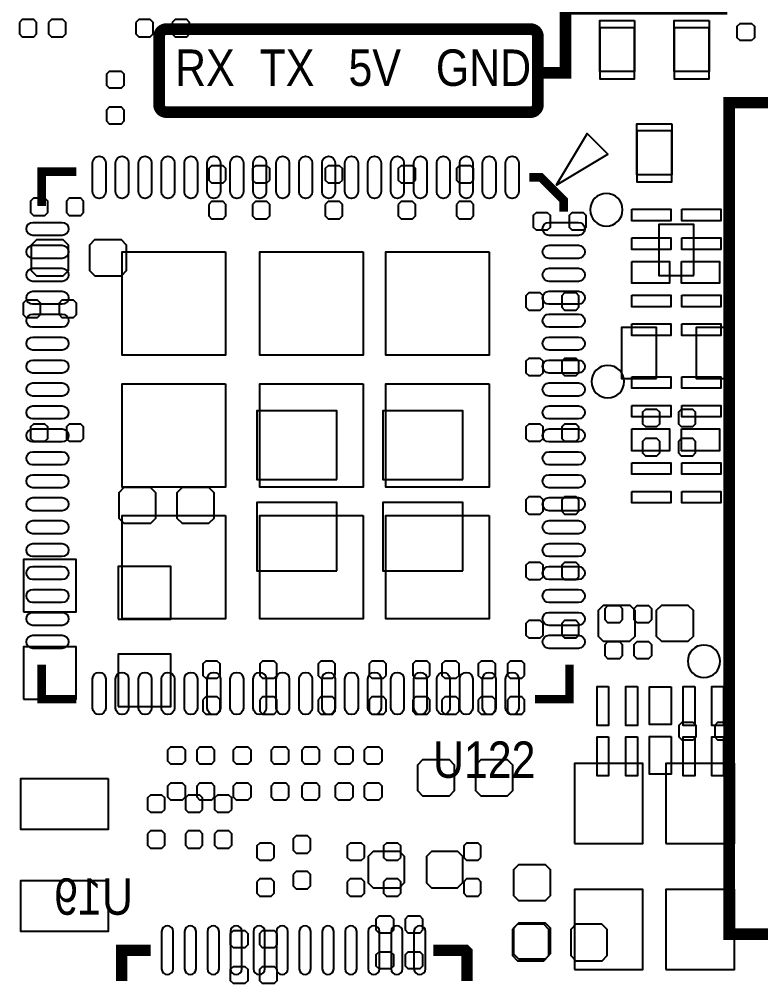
# Model space of a CAD drawing. Extents: x -2.3 to 87.1, y -2.6 to 56.
# Drawn here: x 57 to 69.92, y 20.82 to 37.69 of the extents above; entities that cross this region are included whole.
import ezdxf

# ---------------------------------------------------------------- set-up
doc = ezdxf.new("R2010")
doc.units = 0
doc.header["$MEASUREMENT"] = 0
for name, color, linetype in [('PG_SILKSCREEN_BOTTOM', 12, 'CONTINUOUS'), ('PG_SILKSCREEN_TOP', 254, 'CONTINUOUS'), ('PIN_BOTTOM', 1, 'CONTINUOUS'), ('PIN_TOP', 110, 'CONTINUOUS')]:
    doc.layers.add(name, color=color, linetype=linetype)

msp = doc.modelspace()

# ---------------------------------------------------------------- linework, layer by layer
at = {"layer": 'PG_SILKSCREEN_BOTTOM', "const_width": 0.2}
for points in [[(58.78322, 20.91944), (58.78322, 21.45284), (59.29122, 21.45284)], [(64.80302, 20.91944), (64.80302, 21.42744), (64.77762, 21.45284), (64.21882, 21.45284)]]:
    msp.add_lwpolyline(points, dxfattribs=at)
at = {"layer": 'PG_SILKSCREEN_TOP'}
for points, const_width in [([(66.04, 36.7538), (66.5226, 36.7538), (66.5226, 37.8714), (69.342, 37.8714)], 0.2032), ([(87.033811, 21.733942), (87.033811, 36.233938), (69.373801, 36.233938), (69.373801, 21.733942), (87.033811, 21.733942)], 0.2), ([(57.991248, 35.031731), (57.391249, 35.031731), (57.391249, 34.431732)], 0.150012), ([(66.491231, 34.331732), (66.491231, 34.531732), (66.091232, 34.931731), (65.891232, 34.931731)], 0.150012), ([(57.991248, 25.831749), (57.391249, 25.831749), (57.391249, 26.431748)], 0.150012), ([(65.991232, 25.831749), (66.591231, 25.831749), (66.591231, 26.431748)], 0.150012)]:
    msp.add_lwpolyline(points, dxfattribs=dict(at, const_width=const_width))
at = {"layer": 'PG_SILKSCREEN_TOP', "const_width": 0.2032}
msp.add_lwpolyline([(59.563, 37.5158), (65.913, 37.5158, -0.414214), (66.04, 37.3888), (66.04, 36.195, -0.414214), (65.913, 36.068), (59.563, 36.068, -0.414214), (59.436, 36.195), (59.436, 37.3888, -0.414214), (59.563, 37.5158)], format="xyb", dxfattribs=at)
at = {"layer": 'PG_SILKSCREEN_TOP'}
msp.add_lwpolyline([(66.358465, 34.795943), (67.256482, 35.334753), (66.897275, 35.69396)], close=True, dxfattribs=at)
for points in [[(67.517772, 34.3662, 1), (66.949828, 34.3662, 1)], [(67.543172, 31.369, 1), (66.975228, 31.369, 1)], [(69.219572, 26.4922, 1), (68.651628, 26.4922, 1)]]:
    msp.add_lwpolyline(points, format="xyb", close=True, dxfattribs=at)
at = {"layer": 'PIN_BOTTOM'}
for points in [[(56.999988, 37.633504), (56.999988, 37.433504), (57.05, 37.383491), (57.25, 37.383491), (57.300012, 37.433504), (57.300012, 37.633504), (57.25, 37.683516), (57.05, 37.683516)], [(57.507988, 37.633504), (57.507988, 37.433504), (57.558, 37.383491), (57.758, 37.383491), (57.808012, 37.433504), (57.808012, 37.633504), (57.758, 37.683516), (57.558, 37.683516)], [(59.031988, 37.633504), (59.031988, 37.433504), (59.082, 37.383491), (59.282, 37.383491), (59.332012, 37.433504), (59.332012, 37.633504), (59.282, 37.683516), (59.082, 37.683516)], [(59.666988, 37.633504), (59.666988, 37.433504), (59.717, 37.383491), (59.917, 37.383491), (59.967012, 37.433504), (59.967012, 37.633504), (59.917, 37.683516), (59.717, 37.683516)], [(67.117189, 37.539498), (67.117189, 36.650498), (67.726789, 36.650498), (67.726789, 37.539498)], [(68.417211, 37.539498), (68.417211, 36.650498), (69.026811, 36.650498), (69.026811, 37.539498)], [(67.7672, 35.739502), (67.7672, 34.850502), (68.3768, 34.850502), (68.3768, 35.739502)], [(60.602012, 34.883496), (60.602012, 35.083496), (60.552, 35.133509), (60.352, 35.133509), (60.301988, 35.083496), (60.301988, 34.883496), (60.352, 34.833484), (60.552, 34.833484)], [(61.364012, 34.883496), (61.364012, 35.083496), (61.314, 35.133509), (61.114, 35.133509), (61.063988, 35.083496), (61.063988, 34.883496), (61.114, 34.833484), (61.314, 34.833484)], [(62.634012, 34.883496), (62.634012, 35.083496), (62.584, 35.133509), (62.384, 35.133509), (62.333988, 35.083496), (62.333988, 34.883496), (62.384, 34.833484), (62.584, 34.833484)], [(63.904012, 34.883496), (63.904012, 35.083496), (63.854, 35.133509), (63.654, 35.133509), (63.603988, 35.083496), (63.603988, 34.883496), (63.654, 34.833484), (63.854, 34.833484)], [(64.920012, 34.883496), (64.920012, 35.083496), (64.87, 35.133509), (64.67, 35.133509), (64.619988, 35.083496), (64.619988, 34.883496), (64.67, 34.833484), (64.87, 34.833484)], [(57.445504, 34.567012), (57.245504, 34.567012), (57.195491, 34.517), (57.195491, 34.317), (57.245504, 34.266988), (57.445504, 34.266988), (57.495516, 34.317), (57.495516, 34.517)], [(57.870496, 34.266988), (58.070496, 34.266988), (58.120509, 34.317), (58.120509, 34.517), (58.070496, 34.567012), (57.870496, 34.567012), (57.820484, 34.517), (57.820484, 34.317)], [(60.301988, 34.458504), (60.301988, 34.258504), (60.352, 34.208491), (60.552, 34.208491), (60.602012, 34.258504), (60.602012, 34.458504), (60.552, 34.508516), (60.352, 34.508516)], [(61.063988, 34.458504), (61.063988, 34.258504), (61.114, 34.208491), (61.314, 34.208491), (61.364012, 34.258504), (61.364012, 34.458504), (61.314, 34.508516), (61.114, 34.508516)], [(62.333988, 34.458504), (62.333988, 34.258504), (62.384, 34.208491), (62.584, 34.208491), (62.634012, 34.258504), (62.634012, 34.458504), (62.584, 34.508516), (62.384, 34.508516)], [(63.603988, 34.458504), (63.603988, 34.258504), (63.654, 34.208491), (63.854, 34.208491), (63.904012, 34.258504), (63.904012, 34.458504), (63.854, 34.508516), (63.654, 34.508516)], [(64.619988, 34.458504), (64.619988, 34.258504), (64.67, 34.208491), (64.87, 34.208491), (64.920012, 34.258504), (64.920012, 34.458504), (64.87, 34.508516), (64.67, 34.508516)], [(66.208504, 34.313012), (66.008504, 34.313012), (65.958491, 34.263), (65.958491, 34.063), (66.008504, 34.012988), (66.208504, 34.012988), (66.258516, 34.063), (66.258516, 34.263)], [(66.633496, 34.012988), (66.833496, 34.012988), (66.883509, 34.063), (66.883509, 34.263), (66.833496, 34.313012), (66.633496, 34.313012), (66.583484, 34.263), (66.583484, 34.063)], [(68.7578, 33.221498), (68.7578, 34.110498), (68.1482, 34.110498), (68.1482, 33.221498)], [(57.2135, 33.3121), (57.2135, 33.6423), (57.2135, 33.756905), (57.302095, 33.8455), (57.7596, 33.8455), (57.8485, 33.7566), (57.8485, 33.642605), (57.848195, 33.6423), (57.848195, 33.2994), (57.759295, 33.2105), (57.416395, 33.2105), (57.304711, 33.2105), (57.2135, 33.301711)], [(58.2295, 33.3121), (58.2295, 33.6423), (58.2295, 33.756905), (58.318095, 33.8455), (58.7756, 33.8455), (58.8645, 33.7566), (58.8645, 33.642605), (58.864195, 33.6423), (58.864195, 33.2994), (58.775295, 33.2105), (58.432395, 33.2105), (58.320711, 33.2105), (58.2295, 33.301711)], [(66.081504, 32.916012), (65.881504, 32.916012), (65.831491, 32.866), (65.831491, 32.666), (65.881504, 32.615988), (66.081504, 32.615988), (66.131516, 32.666), (66.131516, 32.866)], [(66.506496, 32.615988), (66.706496, 32.615988), (66.756509, 32.666), (66.756509, 32.866), (66.706496, 32.916012), (66.506496, 32.916012), (66.456484, 32.866), (66.456484, 32.666)], [(57.318504, 32.789012), (57.118504, 32.789012), (57.068491, 32.739), (57.068491, 32.539), (57.118504, 32.488988), (57.318504, 32.488988), (57.368516, 32.539), (57.368516, 32.739)], [(57.743496, 32.488988), (57.943496, 32.488988), (57.993509, 32.539), (57.993509, 32.739), (57.943496, 32.789012), (57.743496, 32.789012), (57.693484, 32.739), (57.693484, 32.539)], [(68.107789, 31.421502), (68.107789, 32.310502), (67.498189, 32.310502), (67.498189, 31.421502)], [(69.407811, 31.421502), (69.407811, 32.310502), (68.798211, 32.310502), (68.798211, 31.421502)], [(66.081504, 31.773012), (65.881504, 31.773012), (65.831491, 31.723), (65.831491, 31.523), (65.881504, 31.472988), (66.081504, 31.472988), (66.131516, 31.523), (66.131516, 31.723)], [(66.506496, 31.472988), (66.706496, 31.472988), (66.756509, 31.523), (66.756509, 31.723), (66.706496, 31.773012), (66.506496, 31.773012), (66.456484, 31.723), (66.456484, 31.523)], [(68.113504, 30.884012), (67.913504, 30.884012), (67.863491, 30.834), (67.863491, 30.634), (67.913504, 30.583988), (68.113504, 30.583988), (68.163516, 30.634), (68.163516, 30.834)], [(68.538496, 30.583988), (68.738496, 30.583988), (68.788509, 30.634), (68.788509, 30.834), (68.738496, 30.884012), (68.538496, 30.884012), (68.488484, 30.834), (68.488484, 30.634)], [(62.537086, 29.663898), (62.537086, 30.857698), (61.140086, 30.857698), (61.140086, 29.663898)], [(64.734186, 29.663898), (64.734186, 30.857698), (63.337186, 30.857698), (63.337186, 29.663898)], [(57.445504, 30.630012), (57.245504, 30.630012), (57.195491, 30.58), (57.195491, 30.38), (57.245504, 30.329988), (57.445504, 30.329988), (57.495516, 30.38), (57.495516, 30.58)], [(57.870496, 30.329988), (58.070496, 30.329988), (58.120509, 30.38), (58.120509, 30.58), (58.070496, 30.630012), (57.870496, 30.630012), (57.820484, 30.58), (57.820484, 30.38)], [(66.081504, 30.630012), (65.881504, 30.630012), (65.831491, 30.58), (65.831491, 30.38), (65.881504, 30.329988), (66.081504, 30.329988), (66.131516, 30.38), (66.131516, 30.58)], [(66.506496, 30.329988), (66.706496, 30.329988), (66.756509, 30.38), (66.756509, 30.58), (66.706496, 30.630012), (66.506496, 30.630012), (66.456484, 30.58), (66.456484, 30.38)], [(68.113504, 30.376012), (67.913504, 30.376012), (67.863491, 30.326), (67.863491, 30.126), (67.913504, 30.075988), (68.113504, 30.075988), (68.163516, 30.126), (68.163516, 30.326)], [(68.538496, 30.075988), (68.738496, 30.075988), (68.788509, 30.126), (68.788509, 30.326), (68.738496, 30.376012), (68.538496, 30.376012), (68.488484, 30.326), (68.488484, 30.126)], [(59.3725, 29.4259), (59.3725, 29.0957), (59.3725, 28.981095), (59.283905, 28.8925), (58.8264, 28.8925), (58.7375, 28.9814), (58.7375, 29.095395), (58.737805, 29.0957), (58.737805, 29.4386), (58.826705, 29.5275), (59.169605, 29.5275), (59.281289, 29.5275), (59.3725, 29.436289)], [(60.3885, 29.4259), (60.3885, 29.0957), (60.3885, 28.981095), (60.299905, 28.8925), (59.8424, 28.8925), (59.7535, 28.9814), (59.7535, 29.095395), (59.753805, 29.0957), (59.753805, 29.4386), (59.842705, 29.5275), (60.185605, 29.5275), (60.297289, 29.5275), (60.3885, 29.436289)], [(66.081504, 29.360012), (65.881504, 29.360012), (65.831491, 29.31), (65.831491, 29.11), (65.881504, 29.059988), (66.081504, 29.059988), (66.131516, 29.11), (66.131516, 29.31)], [(66.506496, 29.059988), (66.706496, 29.059988), (66.756509, 29.11), (66.756509, 29.31), (66.706496, 29.360012), (66.506496, 29.360012), (66.456484, 29.31), (66.456484, 29.11)], [(62.537086, 28.070302), (62.537086, 29.264102), (61.140086, 29.264102), (61.140086, 28.070302)], [(64.734186, 28.070302), (64.734186, 29.264102), (63.337186, 29.264102), (63.337186, 28.070302)], [(57.0738, 27.3558), (57.9882, 27.3558), (57.9882, 28.2702), (57.0738, 28.2702)], [(66.081504, 28.217012), (65.881504, 28.217012), (65.831491, 28.167), (65.831491, 27.967), (65.881504, 27.916988), (66.081504, 27.916988), (66.131516, 27.967), (66.131516, 28.167)], [(66.506496, 27.916988), (66.706496, 27.916988), (66.756509, 27.967), (66.756509, 28.167), (66.706496, 28.217012), (66.506496, 28.217012), (66.456484, 28.167), (66.456484, 27.967)], [(58.7248, 27.2288), (59.6392, 27.2288), (59.6392, 28.1432), (58.7248, 28.1432)], [(67.0941, 26.9367), (67.0941, 27.2669), (67.0941, 27.381505), (67.182695, 27.4701), (67.6402, 27.4701), (67.7291, 27.3812), (67.7291, 27.267205), (67.728795, 27.2669), (67.728795, 26.924), (67.639895, 26.8351), (67.296995, 26.8351), (67.185311, 26.8351), (67.0941, 26.926311)], [(68.1101, 26.9367), (68.1101, 27.2669), (68.1101, 27.381505), (68.198695, 27.4701), (68.6562, 27.4701), (68.7451, 27.3812), (68.7451, 27.267205), (68.744795, 27.2669), (68.744795, 26.924), (68.655895, 26.8351), (68.312995, 26.8351), (68.201311, 26.8351), (68.1101, 26.926311)], [(66.081504, 27.201012), (65.881504, 27.201012), (65.831491, 27.151), (65.831491, 26.951), (65.881504, 26.900988), (66.081504, 26.900988), (66.131516, 26.951), (66.131516, 27.151)], [(66.506496, 26.900988), (66.706496, 26.900988), (66.756509, 26.951), (66.756509, 27.151), (66.706496, 27.201012), (66.506496, 27.201012), (66.456484, 27.151), (66.456484, 26.951)], [(57.0738, 25.8318), (57.9882, 25.8318), (57.9882, 26.7462), (57.0738, 26.7462)], [(58.7248, 25.7048), (59.6392, 25.7048), (59.6392, 26.6192), (58.7248, 26.6192)], [(60.500412, 26.247496), (60.500412, 26.447496), (60.4504, 26.497509), (60.2504, 26.497509), (60.200388, 26.447496), (60.200388, 26.247496), (60.2504, 26.197484), (60.4504, 26.197484)], [(61.491012, 26.247496), (61.491012, 26.447496), (61.441, 26.497509), (61.241, 26.497509), (61.190988, 26.447496), (61.190988, 26.247496), (61.241, 26.197484), (61.441, 26.197484)], [(62.507012, 26.247496), (62.507012, 26.447496), (62.457, 26.497509), (62.257, 26.497509), (62.206988, 26.447496), (62.206988, 26.247496), (62.257, 26.197484), (62.457, 26.197484)], [(63.396012, 26.247496), (63.396012, 26.447496), (63.346, 26.497509), (63.146, 26.497509), (63.095988, 26.447496), (63.095988, 26.247496), (63.146, 26.197484), (63.346, 26.197484)], [(64.158012, 26.247496), (64.158012, 26.447496), (64.108, 26.497509), (63.908, 26.497509), (63.857988, 26.447496), (63.857988, 26.247496), (63.908, 26.197484), (64.108, 26.197484)], [(64.666012, 26.247496), (64.666012, 26.447496), (64.616, 26.497509), (64.416, 26.497509), (64.365988, 26.447496), (64.365988, 26.247496), (64.416, 26.197484), (64.616, 26.197484)], [(65.301012, 26.247496), (65.301012, 26.447496), (65.251, 26.497509), (65.051, 26.497509), (65.000988, 26.447496), (65.000988, 26.247496), (65.051, 26.197484), (65.251, 26.197484)], [(65.809012, 26.247496), (65.809012, 26.447496), (65.759, 26.497509), (65.559, 26.497509), (65.508988, 26.447496), (65.508988, 26.247496), (65.559, 26.197484), (65.759, 26.197484)], [(60.200388, 25.822504), (60.200388, 25.622504), (60.2504, 25.572491), (60.4504, 25.572491), (60.500412, 25.622504), (60.500412, 25.822504), (60.4504, 25.872516), (60.2504, 25.872516)], [(61.190988, 25.822504), (61.190988, 25.622504), (61.241, 25.572491), (61.441, 25.572491), (61.491012, 25.622504), (61.491012, 25.822504), (61.441, 25.872516), (61.241, 25.872516)], [(62.206988, 25.822504), (62.206988, 25.622504), (62.257, 25.572491), (62.457, 25.572491), (62.507012, 25.622504), (62.507012, 25.822504), (62.457, 25.872516), (62.257, 25.872516)], [(63.095988, 25.822504), (63.095988, 25.622504), (63.146, 25.572491), (63.346, 25.572491), (63.396012, 25.622504), (63.396012, 25.822504), (63.346, 25.872516), (63.146, 25.872516)], [(63.857988, 25.822504), (63.857988, 25.622504), (63.908, 25.572491), (64.108, 25.572491), (64.158012, 25.622504), (64.158012, 25.822504), (64.108, 25.872516), (63.908, 25.872516)], [(64.365988, 25.822504), (64.365988, 25.622504), (64.416, 25.572491), (64.616, 25.572491), (64.666012, 25.622504), (64.666012, 25.822504), (64.616, 25.872516), (64.416, 25.872516)], [(65.000988, 25.822504), (65.000988, 25.622504), (65.051, 25.572491), (65.251, 25.572491), (65.301012, 25.622504), (65.301012, 25.822504), (65.251, 25.872516), (65.051, 25.872516)], [(65.508988, 25.822504), (65.508988, 25.622504), (65.559, 25.572491), (65.759, 25.572491), (65.809012, 25.622504), (65.809012, 25.822504), (65.759, 25.872516), (65.559, 25.872516)], [(68.748504, 25.423012), (68.548504, 25.423012), (68.498491, 25.373), (68.498491, 25.173), (68.548504, 25.122988), (68.748504, 25.122988), (68.798516, 25.173), (68.798516, 25.373)], [(69.173496, 25.122988), (69.373496, 25.122988), (69.423509, 25.173), (69.423509, 25.373), (69.373496, 25.423012), (69.173496, 25.423012), (69.123484, 25.373), (69.123484, 25.173)], [(63.9445, 24.2443), (63.9445, 24.5745), (63.9445, 24.689105), (64.033095, 24.7777), (64.4906, 24.7777), (64.5795, 24.6888), (64.5795, 24.574805), (64.579195, 24.5745), (64.579195, 24.2316), (64.490295, 24.1427), (64.147395, 24.1427), (64.035711, 24.1427), (63.9445, 24.233911)], [(64.9605, 24.2443), (64.9605, 24.5745), (64.9605, 24.689105), (65.049095, 24.7777), (65.5066, 24.7777), (65.5955, 24.6888), (65.5955, 24.574805), (65.595195, 24.5745), (65.595195, 24.2316), (65.506295, 24.1427), (65.163395, 24.1427), (65.051711, 24.1427), (64.9605, 24.233911)], [(66.678302, 23.314914), (67.872102, 23.314914), (67.872102, 24.711914), (66.678302, 24.711914)], [(68.271898, 23.314914), (69.465698, 23.314914), (69.465698, 24.711914), (68.271898, 24.711914)], [(59.535212, 23.910696), (59.535212, 24.110696), (59.4852, 24.160709), (59.2852, 24.160709), (59.235188, 24.110696), (59.235188, 23.910696), (59.2852, 23.860684), (59.4852, 23.860684)], [(60.195612, 23.910696), (60.195612, 24.110696), (60.1456, 24.160709), (59.9456, 24.160709), (59.895588, 24.110696), (59.895588, 23.910696), (59.9456, 23.860684), (60.1456, 23.860684)], [(60.703612, 23.910696), (60.703612, 24.110696), (60.6536, 24.160709), (60.4536, 24.160709), (60.403588, 24.110696), (60.403588, 23.910696), (60.4536, 23.860684), (60.6536, 23.860684)], [(59.235188, 23.485704), (59.235188, 23.285704), (59.2852, 23.235691), (59.4852, 23.235691), (59.535212, 23.285704), (59.535212, 23.485704), (59.4852, 23.535716), (59.2852, 23.535716)], [(59.895588, 23.485704), (59.895588, 23.285704), (59.9456, 23.235691), (60.1456, 23.235691), (60.195612, 23.285704), (60.195612, 23.485704), (60.1456, 23.535716), (59.9456, 23.535716)], [(60.403588, 23.485704), (60.403588, 23.285704), (60.4536, 23.235691), (60.6536, 23.235691), (60.703612, 23.285704), (60.703612, 23.485704), (60.6536, 23.535716), (60.4536, 23.535716)], [(62.075212, 23.199496), (62.075212, 23.399496), (62.0252, 23.449509), (61.8252, 23.449509), (61.775188, 23.399496), (61.775188, 23.199496), (61.8252, 23.149484), (62.0252, 23.149484)], [(61.440212, 23.072496), (61.440212, 23.272496), (61.3902, 23.322509), (61.1902, 23.322509), (61.140188, 23.272496), (61.140188, 23.072496), (61.1902, 23.022484), (61.3902, 23.022484)], [(63.015012, 23.072496), (63.015012, 23.272496), (62.965, 23.322509), (62.765, 23.322509), (62.714988, 23.272496), (62.714988, 23.072496), (62.765, 23.022484), (62.965, 23.022484)], [(63.650012, 23.072496), (63.650012, 23.272496), (63.6, 23.322509), (63.4, 23.322509), (63.349988, 23.272496), (63.349988, 23.072496), (63.4, 23.022484), (63.6, 23.022484)], [(65.047012, 23.072496), (65.047012, 23.272496), (64.997, 23.322509), (64.797, 23.322509), (64.746988, 23.272496), (64.746988, 23.072496), (64.797, 23.022484), (64.997, 23.022484)], [(66.1543, 22.3139), (65.8241, 22.3139), (65.709495, 22.3139), (65.6209, 22.402495), (65.6209, 22.86), (65.7098, 22.9489), (65.823795, 22.9489), (65.8241, 22.948595), (66.167, 22.948595), (66.2559, 22.859695), (66.2559, 22.516795), (66.2559, 22.405111), (66.164689, 22.3139)], [(61.775188, 22.774504), (61.775188, 22.574504), (61.8252, 22.524491), (62.0252, 22.524491), (62.075212, 22.574504), (62.075212, 22.774504), (62.0252, 22.824516), (61.8252, 22.824516)], [(61.140188, 22.647504), (61.140188, 22.447504), (61.1902, 22.397491), (61.3902, 22.397491), (61.440212, 22.447504), (61.440212, 22.647504), (61.3902, 22.697516), (61.1902, 22.697516)], [(62.714988, 22.647504), (62.714988, 22.447504), (62.765, 22.397491), (62.965, 22.397491), (63.015012, 22.447504), (63.015012, 22.647504), (62.965, 22.697516), (62.765, 22.697516)], [(63.349988, 22.647504), (63.349988, 22.447504), (63.4, 22.397491), (63.6, 22.397491), (63.650012, 22.447504), (63.650012, 22.647504), (63.6, 22.697516), (63.4, 22.697516)], [(64.746988, 22.647504), (64.746988, 22.447504), (64.797, 22.397491), (64.997, 22.397491), (65.047012, 22.447504), (65.047012, 22.647504), (64.997, 22.697516), (64.797, 22.697516)], [(66.678302, 21.117814), (67.872102, 21.117814), (67.872102, 22.514814), (66.678302, 22.514814)], [(68.271898, 21.117814), (69.465698, 21.117814), (69.465698, 22.514814), (68.271898, 22.514814)], [(66.1543, 21.2979), (65.8241, 21.2979), (65.709495, 21.2979), (65.6209, 21.386495), (65.6209, 21.844), (65.7098, 21.9329), (65.823795, 21.9329), (65.8241, 21.932595), (66.167, 21.932595), (66.2559, 21.843695), (66.2559, 21.500795), (66.2559, 21.389111), (66.164689, 21.2979)]]:
    msp.add_lwpolyline(points, close=True, dxfattribs=at)
for points in [[(59.480196, 21.780754), (59.480196, 21.130514, 1), (59.680856, 21.130514), (59.680856, 21.780754, 1)], [(59.879992, 21.780754), (59.879992, 21.130514, 1), (60.080652, 21.130514), (60.080652, 21.780754, 1)], [(60.280093, 21.780754), (60.280093, 21.130514, 1), (60.480753, 21.130514), (60.480753, 21.780754, 1)], [(60.680092, 21.780754), (60.680092, 21.130514, 1), (60.880752, 21.130514), (60.880752, 21.780754, 1)], [(61.080193, 21.780754), (61.080193, 21.130514, 1), (61.280853, 21.130514), (61.280853, 21.780754, 1)], [(61.480192, 21.780754), (61.480192, 21.130514, 1), (61.680852, 21.130514), (61.680852, 21.780754, 1)], [(61.879988, 21.780754), (61.879988, 21.130514, 1), (62.080648, 21.130514), (62.080648, 21.780754, 1)], [(62.279987, 21.780754), (62.279987, 21.130514, 1), (62.480647, 21.130514), (62.480647, 21.780754, 1)], [(62.680088, 21.780754), (62.680088, 21.130514, 1), (62.880748, 21.130514), (62.880748, 21.780754, 1)], [(63.080087, 21.780754), (63.080087, 21.130514, 1), (63.280747, 21.130514), (63.280747, 21.780754, 1)], [(63.480188, 21.780754), (63.480188, 21.130514, 1), (63.680848, 21.130514), (63.680848, 21.780754, 1)], [(63.879984, 21.780754), (63.879984, 21.130514, 1), (64.080644, 21.130514), (64.080644, 21.780754, 1)]]:
    msp.add_lwpolyline(points, format="xyb", close=True, dxfattribs=at)
at = {"layer": 'PIN_TOP'}
for points in [[(67.726789, 37.666498), (67.726789, 36.777498), (67.117189, 36.777498), (67.117189, 37.666498)], [(69.026811, 37.666498), (69.026811, 36.777498), (68.417211, 36.777498), (68.417211, 37.666498)], [(69.764504, 37.314988), (69.564504, 37.314988), (69.514491, 37.365), (69.514491, 37.565), (69.564504, 37.615012), (69.764504, 37.615012), (69.814516, 37.565), (69.814516, 37.365)], [(58.523988, 36.534496), (58.523988, 36.734496), (58.574, 36.784509), (58.774, 36.784509), (58.824012, 36.734496), (58.824012, 36.534496), (58.774, 36.484484), (58.574, 36.484484)], [(58.824012, 36.109504), (58.824012, 35.909504), (58.774, 35.859491), (58.574, 35.859491), (58.523988, 35.909504), (58.523988, 36.109504), (58.574, 36.159516), (58.774, 36.159516)], [(68.3768, 35.866502), (68.3768, 34.977502), (67.7672, 34.977502), (67.7672, 35.866502)], [(67.675608, 34.373998), (68.355616, 34.373998), (68.355616, 34.173998), (67.675608, 34.173998)], [(68.550384, 34.373998), (69.230392, 34.373998), (69.230392, 34.173998), (68.550384, 34.173998)], [(67.675608, 33.873872), (68.355616, 33.873872), (68.355616, 33.673872), (67.675608, 33.673872)], [(68.550384, 33.873872), (69.230392, 33.873872), (69.230392, 33.673872), (68.550384, 33.673872)], [(60.591675, 33.632165), (60.591675, 31.831305), (58.790815, 31.831305), (58.790815, 33.632165)], [(62.99167, 33.632165), (62.99167, 31.831305), (61.19081, 31.831305), (61.19081, 33.632165)], [(65.191665, 33.632165), (65.191665, 31.831305), (63.390805, 31.831305), (63.390805, 33.632165)], [(67.676776, 33.4645), (68.337176, 33.4645), (68.337176, 33.0835), (67.676776, 33.0835)], [(68.543678, 33.4645), (69.204078, 33.4645), (69.204078, 33.0835), (68.543678, 33.0835)], [(67.675608, 32.874128), (68.355616, 32.874128), (68.355616, 32.674128), (67.675608, 32.674128)], [(68.550384, 32.874128), (69.230392, 32.874128), (69.230392, 32.674128), (68.550384, 32.674128)], [(67.675608, 32.374002), (68.355616, 32.374002), (68.355616, 32.174002), (67.675608, 32.174002)], [(68.550384, 32.374002), (69.230392, 32.374002), (69.230392, 32.174002), (68.550384, 32.174002)], [(67.675608, 31.452998), (68.355616, 31.452998), (68.355616, 31.252998), (67.675608, 31.252998)], [(68.550384, 31.452998), (69.230392, 31.452998), (69.230392, 31.252998), (68.550384, 31.252998)], [(60.591675, 31.33217), (60.591675, 29.53131), (58.790815, 29.53131), (58.790815, 31.33217)], [(62.99167, 31.33217), (62.99167, 29.53131), (61.19081, 29.53131), (61.19081, 31.33217)], [(65.191665, 31.33217), (65.191665, 29.53131), (63.390805, 29.53131), (63.390805, 31.33217)], [(67.675608, 30.952872), (68.355616, 30.952872), (68.355616, 30.752872), (67.675608, 30.752872)], [(68.550384, 30.952872), (69.230392, 30.952872), (69.230392, 30.752872), (68.550384, 30.752872)], [(67.676776, 30.5435), (68.337176, 30.5435), (68.337176, 30.1625), (67.676776, 30.1625)], [(68.543678, 30.5435), (69.204078, 30.5435), (69.204078, 30.1625), (68.543678, 30.1625)], [(67.675608, 29.953128), (68.355616, 29.953128), (68.355616, 29.753128), (67.675608, 29.753128)], [(68.550384, 29.953128), (69.230392, 29.953128), (69.230392, 29.753128), (68.550384, 29.753128)], [(67.675608, 29.453002), (68.355616, 29.453002), (68.355616, 29.253002), (67.675608, 29.253002)], [(68.550384, 29.453002), (69.230392, 29.453002), (69.230392, 29.253002), (68.550384, 29.253002)], [(60.591675, 29.032175), (60.591675, 27.231315), (58.790815, 27.231315), (58.790815, 29.032175)], [(62.99167, 29.032175), (62.99167, 27.231315), (61.19081, 27.231315), (61.19081, 29.032175)], [(65.191665, 29.032175), (65.191665, 27.231315), (63.390805, 27.231315), (63.390805, 29.032175)], [(67.210788, 27.212696), (67.210788, 27.412696), (67.2608, 27.462709), (67.4608, 27.462709), (67.510812, 27.412696), (67.510812, 27.212696), (67.4608, 27.162684), (67.2608, 27.162684)], [(67.718788, 27.212696), (67.718788, 27.412696), (67.7688, 27.462709), (67.9688, 27.462709), (68.018812, 27.412696), (68.018812, 27.212696), (67.9688, 27.162684), (67.7688, 27.162684)], [(67.510812, 26.787704), (67.510812, 26.587704), (67.4608, 26.537691), (67.2608, 26.537691), (67.210788, 26.587704), (67.210788, 26.787704), (67.2608, 26.837716), (67.4608, 26.837716)], [(68.018812, 26.787704), (68.018812, 26.587704), (67.9688, 26.537691), (67.7688, 26.537691), (67.718788, 26.587704), (67.718788, 26.787704), (67.7688, 26.837716), (67.9688, 26.837716)], [(67.273602, 26.050392), (67.273602, 25.370384), (67.073602, 25.370384), (67.073602, 26.050392)], [(67.773728, 26.050392), (67.773728, 25.370384), (67.573728, 25.370384), (67.573728, 26.050392)], [(68.3641, 26.049224), (68.3641, 25.388824), (67.9831, 25.388824), (67.9831, 26.049224)], [(68.773472, 26.050392), (68.773472, 25.370384), (68.573472, 25.370384), (68.573472, 26.050392)], [(69.273598, 26.050392), (69.273598, 25.370384), (69.073598, 25.370384), (69.073598, 26.050392)], [(67.273602, 25.175616), (67.273602, 24.495608), (67.073602, 24.495608), (67.073602, 25.175616)], [(67.773728, 25.175616), (67.773728, 24.495608), (67.573728, 24.495608), (67.573728, 25.175616)], [(68.3641, 25.182322), (68.3641, 24.521922), (67.9831, 24.521922), (67.9831, 25.182322)], [(68.773472, 25.175616), (68.773472, 24.495608), (68.573472, 24.495608), (68.573472, 25.175616)], [(69.273598, 25.175616), (69.273598, 24.495608), (69.073598, 24.495608), (69.073598, 25.175616)], [(59.590788, 24.748896), (59.590788, 24.948896), (59.6408, 24.998909), (59.8408, 24.998909), (59.890812, 24.948896), (59.890812, 24.748896), (59.8408, 24.698884), (59.6408, 24.698884)], [(60.098788, 24.748896), (60.098788, 24.948896), (60.1488, 24.998909), (60.3488, 24.998909), (60.398812, 24.948896), (60.398812, 24.748896), (60.3488, 24.698884), (60.1488, 24.698884)], [(60.733788, 24.748896), (60.733788, 24.948896), (60.7838, 24.998909), (60.9838, 24.998909), (61.033812, 24.948896), (61.033812, 24.748896), (60.9838, 24.698884), (60.7838, 24.698884)], [(61.394188, 24.748896), (61.394188, 24.948896), (61.4442, 24.998909), (61.6442, 24.998909), (61.694212, 24.948896), (61.694212, 24.748896), (61.6442, 24.698884), (61.4442, 24.698884)], [(61.927588, 24.748896), (61.927588, 24.948896), (61.9776, 24.998909), (62.1776, 24.998909), (62.227612, 24.948896), (62.227612, 24.748896), (62.1776, 24.698884), (61.9776, 24.698884)], [(62.511788, 24.748896), (62.511788, 24.948896), (62.5618, 24.998909), (62.7618, 24.998909), (62.811812, 24.948896), (62.811812, 24.748896), (62.7618, 24.698884), (62.5618, 24.698884)], [(63.019788, 24.748896), (63.019788, 24.948896), (63.0698, 24.998909), (63.2698, 24.998909), (63.319812, 24.948896), (63.319812, 24.748896), (63.2698, 24.698884), (63.0698, 24.698884)], [(58.547, 24.4475), (58.547, 23.5585), (57.023, 23.5585), (57.023, 24.4475)], [(59.890812, 24.323904), (59.890812, 24.123904), (59.8408, 24.073891), (59.6408, 24.073891), (59.590788, 24.123904), (59.590788, 24.323904), (59.6408, 24.373916), (59.8408, 24.373916)], [(60.398812, 24.323904), (60.398812, 24.123904), (60.3488, 24.073891), (60.1488, 24.073891), (60.098788, 24.123904), (60.098788, 24.323904), (60.1488, 24.373916), (60.3488, 24.373916)], [(61.033812, 24.323904), (61.033812, 24.123904), (60.9838, 24.073891), (60.7838, 24.073891), (60.733788, 24.123904), (60.733788, 24.323904), (60.7838, 24.373916), (60.9838, 24.373916)], [(61.694212, 24.323904), (61.694212, 24.123904), (61.6442, 24.073891), (61.4442, 24.073891), (61.394188, 24.123904), (61.394188, 24.323904), (61.4442, 24.373916), (61.6442, 24.373916)], [(62.227612, 24.323904), (62.227612, 24.123904), (62.1776, 24.073891), (61.9776, 24.073891), (61.927588, 24.123904), (61.927588, 24.323904), (61.9776, 24.373916), (62.1776, 24.373916)], [(62.811812, 24.323904), (62.811812, 24.123904), (62.7618, 24.073891), (62.5618, 24.073891), (62.511788, 24.123904), (62.511788, 24.323904), (62.5618, 24.373916), (62.7618, 24.373916)], [(63.319812, 24.323904), (63.319812, 24.123904), (63.2698, 24.073891), (63.0698, 24.073891), (63.019788, 24.123904), (63.019788, 24.323904), (63.0698, 24.373916), (63.2698, 24.373916)], [(63.7159, 22.6441), (63.7159, 22.9743), (63.7159, 23.088905), (63.627305, 23.1775), (63.1698, 23.1775), (63.0809, 23.0886), (63.0809, 22.974605), (63.081205, 22.9743), (63.081205, 22.6314), (63.170105, 22.5425), (63.513005, 22.5425), (63.624689, 22.5425), (63.7159, 22.633711)], [(64.7319, 22.6441), (64.7319, 22.9743), (64.7319, 23.088905), (64.643305, 23.1775), (64.1858, 23.1775), (64.0969, 23.0886), (64.0969, 22.974605), (64.097205, 22.9743), (64.097205, 22.6314), (64.186105, 22.5425), (64.529005, 22.5425), (64.640689, 22.5425), (64.7319, 22.633711)], [(58.547, 22.6695), (58.547, 21.7805), (57.023, 21.7805), (57.023, 22.6695)], [(63.222988, 21.802496), (63.222988, 22.002496), (63.273, 22.052509), (63.473, 22.052509), (63.523012, 22.002496), (63.523012, 21.802496), (63.473, 21.752484), (63.273, 21.752484)], [(63.730988, 21.802496), (63.730988, 22.002496), (63.781, 22.052509), (63.981, 22.052509), (64.031012, 22.002496), (64.031012, 21.802496), (63.981, 21.752484), (63.781, 21.752484)], [(60.682988, 21.548496), (60.682988, 21.748496), (60.733, 21.798509), (60.933, 21.798509), (60.983012, 21.748496), (60.983012, 21.548496), (60.933, 21.498484), (60.733, 21.498484)], [(61.190988, 21.548496), (61.190988, 21.748496), (61.241, 21.798509), (61.441, 21.798509), (61.491012, 21.748496), (61.491012, 21.548496), (61.441, 21.498484), (61.241, 21.498484)], [(65.5955, 21.8059), (65.5955, 21.4757), (65.5955, 21.361095), (65.684095, 21.2725), (66.1416, 21.2725), (66.2305, 21.3614), (66.2305, 21.475395), (66.230195, 21.4757), (66.230195, 21.8186), (66.141295, 21.9075), (65.798395, 21.9075), (65.686711, 21.9075), (65.5955, 21.816289)], [(66.6115, 21.8059), (66.6115, 21.4757), (66.6115, 21.361095), (66.700095, 21.2725), (67.1576, 21.2725), (67.2465, 21.3614), (67.2465, 21.475395), (67.246195, 21.4757), (67.246195, 21.8186), (67.157295, 21.9075), (66.814395, 21.9075), (66.702711, 21.9075), (66.6115, 21.816289)], [(63.523012, 21.377504), (63.523012, 21.177504), (63.473, 21.127491), (63.273, 21.127491), (63.222988, 21.177504), (63.222988, 21.377504), (63.273, 21.427516), (63.473, 21.427516)], [(64.031012, 21.377504), (64.031012, 21.177504), (63.981, 21.127491), (63.781, 21.127491), (63.730988, 21.177504), (63.730988, 21.377504), (63.781, 21.427516), (63.981, 21.427516)], [(60.983012, 21.123504), (60.983012, 20.923504), (60.933, 20.873491), (60.733, 20.873491), (60.682988, 20.923504), (60.682988, 21.123504), (60.733, 21.173516), (60.933, 21.173516)], [(61.491012, 21.123504), (61.491012, 20.923504), (61.441, 20.873491), (61.241, 20.873491), (61.190988, 20.923504), (61.190988, 21.123504), (61.241, 21.173516), (61.441, 21.173516)]]:
    msp.add_lwpolyline(points, close=True, dxfattribs=at)
for points in [[(58.505547, 35.185731), (58.505547, 34.677731, -1), (58.276947, 34.677731), (58.276947, 35.185731, -1)], [(58.905546, 35.185731), (58.905546, 34.677731, -1), (58.676946, 34.677731), (58.676946, 35.185731, -1)], [(59.076946, 34.677731), (59.076946, 35.185731, -1), (59.305546, 35.185731), (59.305546, 34.677731, -1)], [(59.476945, 34.677731), (59.476945, 35.185731, -1), (59.705545, 35.185731), (59.705545, 34.677731, -1)], [(59.876944, 34.677731), (59.876944, 35.185731, -1), (60.105544, 35.185731), (60.105544, 34.677731, -1)], [(60.276943, 34.677731), (60.276943, 35.185731, -1), (60.505543, 35.185731), (60.505543, 34.677731, -1)], [(60.676942, 34.677731), (60.676942, 35.185731, -1), (60.905542, 35.185731), (60.905542, 34.677731, -1)], [(61.076942, 34.677731), (61.076942, 35.185731, -1), (61.305542, 35.185731), (61.305542, 34.677731, -1)], [(61.476941, 34.677731), (61.476941, 35.185731, -1), (61.705541, 35.185731), (61.705541, 34.677731, -1)], [(61.87694, 34.677731), (61.87694, 35.185731, -1), (62.10554, 35.185731), (62.10554, 34.677731, -1)], [(62.276939, 34.677731), (62.276939, 35.185731, -1), (62.505539, 35.185731), (62.505539, 34.677731, -1)], [(62.676938, 34.677731), (62.676938, 35.185731, -1), (62.905538, 35.185731), (62.905538, 34.677731, -1)], [(63.076938, 34.677731), (63.076938, 35.185731, -1), (63.305538, 35.185731), (63.305538, 34.677731, -1)], [(63.476937, 34.677731), (63.476937, 35.185731, -1), (63.705537, 35.185731), (63.705537, 34.677731, -1)], [(63.876936, 34.677731), (63.876936, 35.185731, -1), (64.105536, 35.185731), (64.105536, 34.677731, -1)], [(64.276935, 34.677731), (64.276935, 35.185731, -1), (64.505535, 35.185731), (64.505535, 34.677731, -1)], [(64.676934, 34.677731), (64.676934, 35.185731, -1), (64.905534, 35.185731), (64.905534, 34.677731, -1)], [(65.076934, 34.677731), (65.076934, 35.185731, -1), (65.305534, 35.185731), (65.305534, 34.677731, -1)], [(65.476933, 34.677731), (65.476933, 35.185731, -1), (65.705533, 35.185731), (65.705533, 34.677731, -1)], [(57.237249, 34.146033), (57.745249, 34.146033, -1), (57.745249, 33.917433), (57.237249, 33.917433, -1)], [(66.745231, 33.917433), (66.237231, 33.917433, -1), (66.237231, 34.146033), (66.745231, 34.146033, -1)], [(57.237249, 33.746034), (57.745249, 33.746034, -1), (57.745249, 33.517434), (57.237249, 33.517434, -1)], [(66.745231, 33.517434), (66.237231, 33.517434, -1), (66.237231, 33.746034), (66.745231, 33.746034, -1)], [(57.237249, 33.346034), (57.745249, 33.346034, -1), (57.745249, 33.117434), (57.237249, 33.117434, -1)], [(66.745231, 33.117434), (66.237231, 33.117434, -1), (66.237231, 33.346034), (66.745231, 33.346034, -1)], [(57.237249, 32.946035), (57.745249, 32.946035, -1), (57.745249, 32.717435), (57.237249, 32.717435, -1)], [(66.745231, 32.717435), (66.237231, 32.717435, -1), (66.237231, 32.946035), (66.745231, 32.946035, -1)], [(57.237249, 32.546036), (57.745249, 32.546036, -1), (57.745249, 32.317436), (57.237249, 32.317436, -1)], [(66.745231, 32.317436), (66.237231, 32.317436, -1), (66.237231, 32.546036), (66.745231, 32.546036, -1)], [(57.237249, 32.146037), (57.745249, 32.146037, -1), (57.745249, 31.917437), (57.237249, 31.917437, -1)], [(66.745231, 31.917437), (66.237231, 31.917437, -1), (66.237231, 32.146037), (66.745231, 32.146037, -1)], [(57.237249, 31.746038), (57.745249, 31.746038, -1), (57.745249, 31.517438), (57.237249, 31.517438, -1)], [(66.745231, 31.517438), (66.237231, 31.517438, -1), (66.237231, 31.746038), (66.745231, 31.746038, -1)], [(57.237249, 31.346038), (57.745249, 31.346038, -1), (57.745249, 31.117438), (57.237249, 31.117438, -1)], [(66.745231, 31.117438), (66.237231, 31.117438, -1), (66.237231, 31.346038), (66.745231, 31.346038, -1)], [(57.237249, 30.946039), (57.745249, 30.946039, -1), (57.745249, 30.717439), (57.237249, 30.717439, -1)], [(66.745231, 30.717439), (66.237231, 30.717439, -1), (66.237231, 30.946039), (66.745231, 30.946039, -1)], [(57.237249, 30.54604), (57.745249, 30.54604, -1), (57.745249, 30.31744), (57.237249, 30.31744, -1)], [(66.745231, 30.31744), (66.237231, 30.31744, -1), (66.237231, 30.54604), (66.745231, 30.54604, -1)], [(57.237249, 30.146041), (57.745249, 30.146041, -1), (57.745249, 29.917441), (57.237249, 29.917441, -1)], [(66.745231, 29.917441), (66.237231, 29.917441, -1), (66.237231, 30.146041), (66.745231, 30.146041, -1)], [(57.237249, 29.746042), (57.745249, 29.746042, -1), (57.745249, 29.517442), (57.237249, 29.517442, -1)], [(66.745231, 29.517442), (66.237231, 29.517442, -1), (66.237231, 29.746042), (66.745231, 29.746042, -1)], [(57.237249, 29.346042), (57.745249, 29.346042, -1), (57.745249, 29.117442), (57.237249, 29.117442, -1)], [(66.745231, 29.117442), (66.237231, 29.117442, -1), (66.237231, 29.346042), (66.745231, 29.346042, -1)], [(57.237249, 28.946043), (57.745249, 28.946043, -1), (57.745249, 28.717443), (57.237249, 28.717443, -1)], [(66.745231, 28.717443), (66.237231, 28.717443, -1), (66.237231, 28.946043), (66.745231, 28.946043, -1)], [(57.237249, 28.546044), (57.745249, 28.546044, -1), (57.745249, 28.317444), (57.237249, 28.317444, -1)], [(66.745231, 28.317444), (66.237231, 28.317444, -1), (66.237231, 28.546044), (66.745231, 28.546044, -1)], [(57.237249, 28.146045), (57.745249, 28.146045, -1), (57.745249, 27.917445), (57.237249, 27.917445, -1)], [(66.745231, 27.917445), (66.237231, 27.917445, -1), (66.237231, 28.146045), (66.745231, 28.146045, -1)], [(57.237249, 27.746046), (57.745249, 27.746046, -1), (57.745249, 27.517446), (57.237249, 27.517446, -1)], [(66.745231, 27.517446), (66.237231, 27.517446, -1), (66.237231, 27.746046), (66.745231, 27.746046, -1)], [(57.237249, 27.346046), (57.745249, 27.346046, -1), (57.745249, 27.117446), (57.237249, 27.117446, -1)], [(66.745231, 27.117446), (66.237231, 27.117446, -1), (66.237231, 27.346046), (66.745231, 27.346046, -1)], [(57.237249, 26.946047), (57.745249, 26.946047, -1), (57.745249, 26.717447), (57.237249, 26.717447, -1)], [(66.745231, 26.717447), (66.237231, 26.717447, -1), (66.237231, 26.946047), (66.745231, 26.946047, -1)], [(58.276947, 25.677749), (58.276947, 26.185749, -1), (58.505547, 26.185749), (58.505547, 25.677749, -1)], [(58.676946, 25.677749), (58.676946, 26.185749, -1), (58.905546, 26.185749), (58.905546, 25.677749, -1)], [(59.076946, 25.677749), (59.076946, 26.185749, -1), (59.305546, 26.185749), (59.305546, 25.677749, -1)], [(59.476945, 25.677749), (59.476945, 26.185749, -1), (59.705545, 26.185749), (59.705545, 25.677749, -1)], [(59.876944, 25.677749), (59.876944, 26.185749, -1), (60.105544, 26.185749), (60.105544, 25.677749, -1)], [(60.276943, 25.677749), (60.276943, 26.185749, -1), (60.505543, 26.185749), (60.505543, 25.677749, -1)], [(60.676942, 25.677749), (60.676942, 26.185749, -1), (60.905542, 26.185749), (60.905542, 25.677749, -1)], [(61.076942, 25.677749), (61.076942, 26.185749, -1), (61.305542, 26.185749), (61.305542, 25.677749, -1)], [(61.476941, 25.677749), (61.476941, 26.185749, -1), (61.705541, 26.185749), (61.705541, 25.677749, -1)], [(61.87694, 25.677749), (61.87694, 26.185749, -1), (62.10554, 26.185749), (62.10554, 25.677749, -1)], [(62.276939, 25.677749), (62.276939, 26.185749, -1), (62.505539, 26.185749), (62.505539, 25.677749, -1)], [(62.676938, 25.677749), (62.676938, 26.185749, -1), (62.905538, 26.185749), (62.905538, 25.677749, -1)], [(63.076938, 25.677749), (63.076938, 26.185749, -1), (63.305538, 26.185749), (63.305538, 25.677749, -1)], [(63.476937, 25.677749), (63.476937, 26.185749, -1), (63.705537, 26.185749), (63.705537, 25.677749, -1)], [(63.876936, 25.677749), (63.876936, 26.185749, -1), (64.105536, 26.185749), (64.105536, 25.677749, -1)], [(64.276935, 25.677749), (64.276935, 26.185749, -1), (64.505535, 26.185749), (64.505535, 25.677749, -1)], [(64.676934, 25.677749), (64.676934, 26.185749, -1), (64.905534, 26.185749), (64.905534, 25.677749, -1)], [(65.076934, 25.677749), (65.076934, 26.185749, -1), (65.305534, 26.185749), (65.305534, 25.677749, -1)], [(65.476933, 25.677749), (65.476933, 26.185749, -1), (65.705533, 26.185749), (65.705533, 25.677749, -1)]]:
    msp.add_lwpolyline(points, format="xyb", close=True, dxfattribs=at)

# ---------------------------------------------------------------- texts
at = {"layer": 'PG_SILKSCREEN_BOTTOM', "text_generation_flag": 2, "width": 0.88}
msp.add_text('U19', height=0.635, dxfattribs=at).set_placement((58.9788, 22.0726))
at = {"layer": 'PG_SILKSCREEN_TOP', "width": 0.88}
for s, p in [('RX', (59.7154, 36.5252)), ('TX', (61.1886, 36.5252)), ('5V', (62.738, 36.5252)), ('GND', (64.262, 36.5252)), ('U122', (64.2112, 24.4602))]:
    msp.add_text(s, height=0.635, dxfattribs=at).set_placement(p)

doc.saveas('drawing.dxf')
